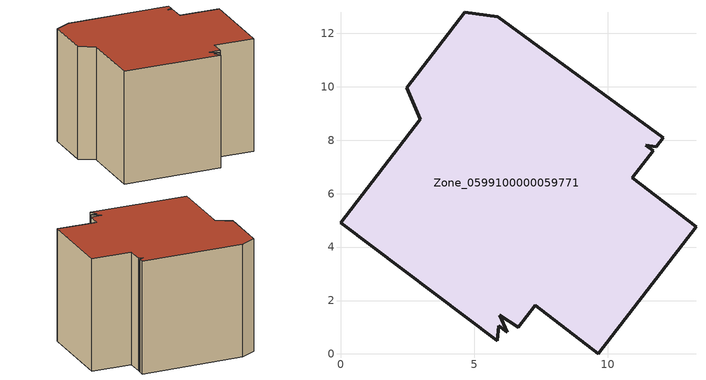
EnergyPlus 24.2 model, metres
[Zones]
Zone_0599100000059771
 floor ground (C_G): 5.96,1.46 6.24,0.81 5.92,1.06 5.86,0.5 0,4.91 2.98,8.79 2.48,9.96 4.65,12.8 5.88,12.63 12.08,8.09 11.82,7.75 11.43,7.81 11.7,7.6 10.93,6.59 13.31,4.77 9.65,0 7.29,1.82 6.66,1 z0
 wall outside (C_F): 9.65,0 13.31,4.77 10.93,6.59 11.7,7.6 11.43,7.81 11.82,7.75 12.08,8.09 5.88,12.63 4.65,12.8 2.48,9.96 2.98,8.79 0,4.91 5.86,0.5 5.92,1.06 6.24,0.81 5.96,1.46 6.66,1 7.29,1.82 9.65,0 z0:8.43
 roof outside (C_R): 6.24,0.81 5.96,1.46 6.66,1 7.29,1.82 9.65,0 13.31,4.77 10.93,6.59 11.7,7.6 11.43,7.81 11.82,7.75 12.08,8.09 5.88,12.63 4.65,12.8 2.48,9.96 2.98,8.79 0,4.91 5.86,0.5 5.92,1.06 z8.43
[BUILDING]
Pand.0599100000059771: North Axis=0; Terrain=City; Loads Convergence Tolerance Value=0.04; Temperature Convergence Tolerance Value=0.4; Solar Distribution=FullExterior; Maximum Number of Warmup Days=25; Minimum Number of Warmup Days=1
[Site:Location]
Rotterdam.The.Hague.AP_ZH_NLD Design_Conditions: Latitude=51.96; Longitude=4.45; Time Zone=1; Elevation=-4.5
[SITE:GROUNDTEMPERATURE:BUILDINGSURFACE]
18, 18, 18, 18, 18, 18, 18, 18, 18, 18, 18, 18
[MATERIAL] Thermal Absorptance=0.9; Solar Absorptance=0.7; Visible Absorptance=0.7
Name | Roughness | Thickness | Conductivity | Density | Specific Heat
G.D.1965 | MediumSmooth | 0.15 | 1 | 540 | 1210
F.D.1965 | Rough | 0.3 | 0.857143 | 1920 | 840
R.D.1965 | MediumRough | 0.2 | 0.08 | 1500 | 1000
[CONSTRUCTION]
C_G: G.D.1965
C_F: F.D.1965
C_R: R.D.1965
[ZONE]
Zone_0599100000059771: Type=1; Multiplier=1; Ceiling Height=Autocalculate; Volume=Autocalculate; Floor Area=autocalculate; Part of Total Floor Area=Yes
[ZONEINFILTRATION:DESIGNFLOWRATE]
Infil_Zone_0599100000059771: Zone or ZoneList or Space or SpaceList=Zone_0599100000059771; Schedule=AlwaysOn; Design Flow Rate Calculation Method=Flow/Area; Flow Rate per Floor Area=0.0042; Constant Term Coefficient=1; Temperature Term Coefficient=0; Velocity Term Coefficient=0; Velocity Squared Term Coefficient=0
[HVACTEMPLATE:ZONE:IDEALLOADSAIRSYSTEM]
Zone_0599100000059771: Maximum Heating Supply Air Temperature=50; Minimum Cooling Supply Air Temperature=13; Maximum Heating Supply Air Humidity Ratio=0.0156; Minimum Cooling Supply Air Humidity Ratio=0.0077; Heating Limit=NoLimit; Cooling Limit=NoLimit; Dehumidification Control Type=ConstantSensibleHeatRatio; Cooling Sensible Heat Ratio=0.7; Dehumidification Setpoint=60; Humidification Control Type=None; Humidification Setpoint=30; Outdoor Air Method=None; Outdoor Air Flow Rate per Person=0.00944; Outdoor Air Flow Rate per Zone Floor Area=0; Outdoor Air Flow Rate per Zone=0; Demand Controlled Ventilation Type=None; Outdoor Air Economizer Type=NoEconomizer; Heat Recovery Type=None; Sensible Heat Recovery Effectiveness=0.7; Latent Heat Recovery Effectiveness=0.65
[ZONECONTROL:THERMOSTAT]
ThermostatControl_Zone_0599100000059771: Zone or ZoneList=Zone_0599100000059771; Control Type Schedule=DualSetpointControlType; Control 1=Thermostat_Zone_0599100000059771; Temperature Difference Between Cutout And Setpoint=0
[THERMOSTATSETPOINT:DUALSETPOINT]
Thermostat_Zone_0599100000059771: Heating Setpoint Temperature Schedule=HeatingSetpoint_Zone_0599100000059771; Cooling Setpoint Temperature Schedule=CoolingSetpoint_Zone_0599100000059771
[SCHEDULE:COMPACT]
HeatingSetpoint_Zone_0599100000059771: Through: 12/31, For: AllDays, Until: 24:00, 21
CoolingSetpoint_Zone_0599100000059771: Through: 12/31, For: AllDays, Until: 24:00, 24
DualSetpointControlType: Through: 12/31, For: AllDays, Until: 24:00, 4
AlwaysOn: Through: 12/31, For: AllDays, Until: 24:00, 1
